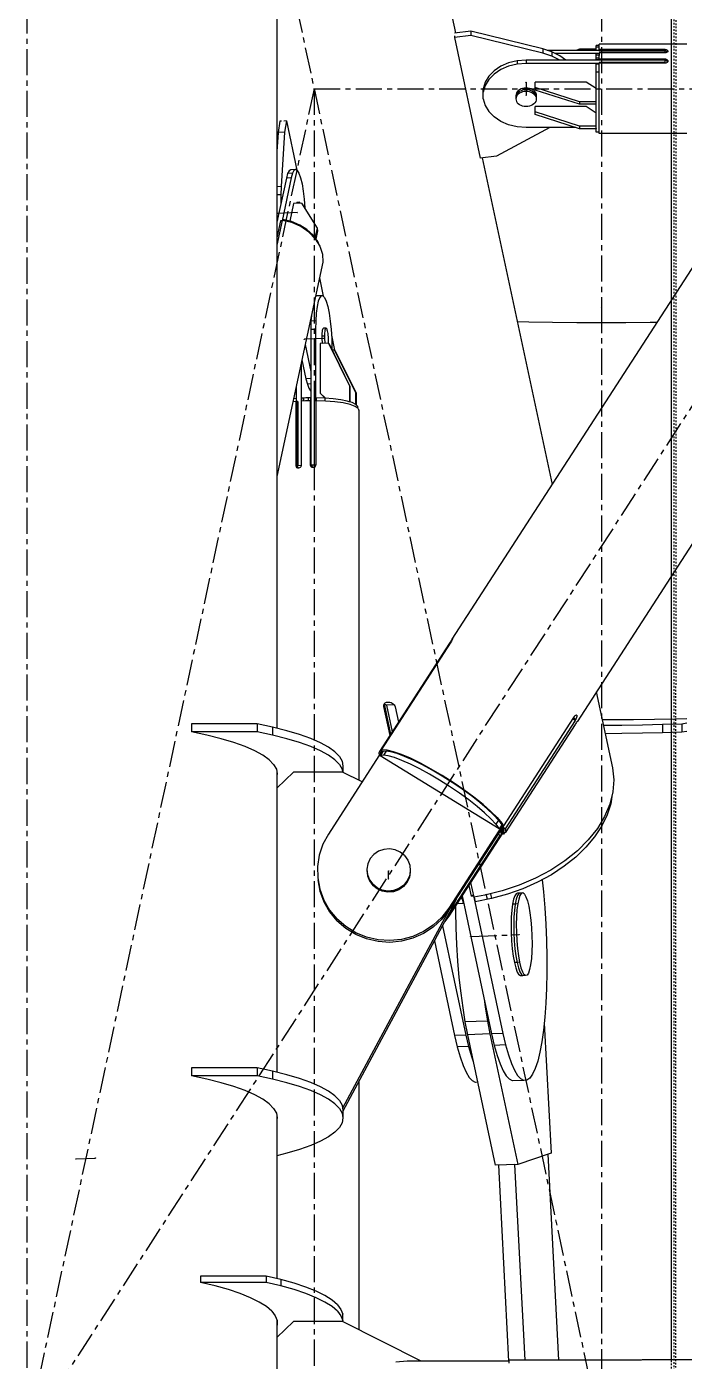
# Model space of a CAD drawing. Header units: millimetres. Extents: x 5143 to 30813, y 232 to 21408.
# Drawn here: x 11840 to 12040.2, y 18222.7 to 18629.2 of the extents above; entities that cross this region are included whole.
import ezdxf

# ---------------------------------------------------------------- set-up
doc = ezdxf.new("R2010")
doc.units = ezdxf.units.MM
doc.header["$LTSCALE"] = 0.25
for name, pattern in [('CENTER', [50.8, 31.75, -6.35, 6.35, -6.35]), ('XKITLINE00', [0]), ('XKITLINE02', [4, 2, -2])]:
    doc.linetypes.add(name, pattern=pattern)

msp = doc.modelspace()

# ---------------------------------------------------------------- linework, layer by layer
at = {"color": 8, "linetype": 'CENTER'}
for p, q in [((12015, 20197.81), (12015, 18543.85)), ((11840, 19282.77), (11840, 17654.86)), ((11840, 19020.27), (12015, 18200.27)), ((12370, 19020.27), (11840, 18200.27)), ((11992.05, 18612.28), (11992.05, 18608.27)), ((11927.5, 18610.27), (11840, 18200.27)), ((11927.5, 18610.27), (11927.5, 17790.27)), ((11927.5, 18610.27), (12282.5, 18610.27)), ((11922.38, 18572.61), (11916.48, 18572.36)), ((12015, 18543.85), (12015, 16877.2)), ((11930.44, 18534.26), (11924.55, 18534.02)), ((11950.2, 18369.55), (11950.2, 18372)), ((11975.17, 18352.06), (11989.9, 18352.68)), ((11855.01, 18284.33), (11860.91, 18284.57))]:
    msp.add_line(p, q, dxfattribs=at)
at = {"color": 3, "linetype": 'XKITLINE02'}
for p, q in [((12037.16, 17641.93), (12037.17, 19341.44)), ((12037.69, 17642.74), (12037.7, 19342.25)), ((12036.31, 17854.51), (12036.31, 19043.1)), ((12036.31, 18461.98), (12036.31, 18546.05)), ((12036.31, 18177.45), (12036.31, 18223.1))]:
    msp.add_line(p, q, dxfattribs=at)
at = {"color": 7, "linetype": 'XKITLINE00'}
for p, q in [((12036.31, 18546.05), (12036.31, 18997.46)), ((12036.31, 18223.1), (12036.31, 18461.98))]:
    msp.add_line(p, q, dxfattribs=at)
at = {"color": 8, "linetype": 'XKITLINE00'}
for p, q in [((11916.2, 18985.02), (11916.2, 18415.51)), ((12202.42, 18803.05), (11969.49, 18442.66)), ((12240.5, 18777.89), (12007.57, 18417.51)), ((11948.68, 18729.96), (11970.59, 18627.31)), ((11975.18, 18627.85), (11970.24, 18627.27)), ((11970.24, 18627.27), (11970.24, 18627.24)), ((11975.18, 18626.51), (11970.24, 18625.93)), ((11970.24, 18626.39), (11970.24, 18625.93)), ((11970.24, 18625.93), (11978.08, 18589.21)), ((11997.17, 18622.45), (11975.18, 18627.85)), ((11975.18, 18627.85), (11975.18, 18626.51)), ((11997.17, 18621.11), (11975.18, 18626.51)), ((11997.17, 18622.45), (11997.17, 18621.11)), ((11999.9, 18621.57), (11997.17, 18622.45)), ((11999.9, 18620.23), (11997.17, 18621.11)), ((12014.35, 18622.02), (11998.5, 18622.02)), ((11999.9, 18621.57), (11999.9, 18620.23)), ((12002.37, 18620.33), (11999.9, 18621.57)), ((12002.32, 18619.01), (11999.9, 18620.23)), ((12014.35, 18621.02), (12000.99, 18621.02)), ((12004.17, 18619.01), (12002.37, 18620.33)), ((12008.35, 18622.39), (12007.21, 18622.02)), ((12013.35, 18622.39), (12008.35, 18622.39)), ((12013.35, 18622.02), (12013.35, 18623.48)), ((12014.35, 18623.48), (12013.35, 18623.48)), ((12014.35, 18622.97), (12013.35, 18622.97)), ((12014.35, 18621.01), (12013.35, 18621.01)), ((12013.35, 18619.01), (12013.35, 18621.01)), ((12014.35, 18620.58), (12013.35, 18620.58)), ((12014.35, 18622.02), (12014.35, 18623.9)), ((12041.01, 18623.9), (12014.35, 18623.9)), ((12034.35, 18622.23), (12014.35, 18622.23)), ((12014.35, 18622.02), (12014.35, 18621.72)), ((12034.35, 18621.83), (12014.35, 18621.83)), ((12034.35, 18621.72), (12014.35, 18621.72)), ((12034.35, 18621.24), (12014.35, 18621.24)), ((12014.35, 18621.24), (12014.35, 18620.42)), ((12014.35, 18619.01), (12014.35, 18620.42)), ((12034.62, 18622.2), (12034.35, 18622.23)), ((12034.35, 18622.23), (12034.35, 18621.83)), ((12034.35, 18621.24), (12034.35, 18621.83)), ((12034.62, 18621.74), (12034.35, 18621.76)), ((12034.62, 18621.27), (12034.35, 18621.24)), ((12034.85, 18622.14), (12034.62, 18622.2)), ((12034.85, 18621.69), (12034.62, 18621.74)), ((12034.85, 18621.34), (12034.62, 18621.27)), ((12035.04, 18622.03), (12034.85, 18622.14)), ((12034.89, 18621.68), (12034.85, 18621.69)), ((12035.04, 18621.45), (12034.85, 18621.34)), ((12035.04, 18621.59), (12034.89, 18621.68)), ((12035.04, 18622.03), (12035.16, 18621.89)), ((12035.16, 18621.59), (12035.04, 18621.45)), ((12035.04, 18621.59), (12035.1, 18621.52)), ((12035.16, 18621.89), (12035.2, 18621.74)), ((12035.2, 18621.74), (12035.16, 18621.59)), ((11984.35, 18617.15), (11982.32, 18615.79)), ((11984.35, 18616.15), (11982.32, 18614.79)), ((11986.73, 18618.17), (11984.35, 18617.15)), ((11986.73, 18617.17), (11984.35, 18616.15)), ((11989.33, 18618.8), (11986.73, 18618.17)), ((11989.33, 18617.8), (11986.73, 18617.17)), ((11992.05, 18619.01), (11989.33, 18618.8)), ((11989.33, 18618.8), (11989.33, 18617.8)), ((11992.05, 18618.01), (11989.33, 18617.8)), ((12034.35, 18619.01), (11992.05, 18619.01)), ((11992.05, 18619.01), (11992.05, 18618.01)), ((12014.35, 18618.01), (11992.05, 18618.01)), ((12014.35, 18619.64), (12013.35, 18619.64)), ((12014.35, 18619.13), (12013.35, 18619.13)), ((12014.35, 18617.78), (12013.35, 18617.78)), ((12013.35, 18606.35), (12013.35, 18617.78)), ((12034.35, 18619.37), (12014.35, 18619.37)), ((12014.35, 18619.13), (12014.35, 18619.01)), ((12034.35, 18618.31), (12014.35, 18618.31)), ((12014.35, 18618.31), (12014.35, 18618.08)), ((12034.35, 18618.08), (12014.35, 18618.08)), ((12014.35, 18596.65), (12014.35, 18618.08)), ((12034.35, 18619.37), (12034.35, 18619.01)), ((12034.62, 18619.34), (12034.35, 18619.37)), ((12034.35, 18618.08), (12034.35, 18619.01)), ((12034.62, 18618.89), (12034.35, 18618.92)), ((12034.62, 18618.14), (12034.35, 18618.08)), ((12034.62, 18619.34), (12034.62, 18618.89)), ((12034.85, 18619.25), (12034.62, 18619.34)), ((12034.85, 18618.8), (12034.62, 18618.89)), ((12034.85, 18618.21), (12034.62, 18618.14)), ((12035.04, 18619.11), (12034.85, 18619.25)), ((12035.04, 18618.66), (12034.85, 18618.8)), ((12035.04, 18618.35), (12034.85, 18618.21)), ((12035.04, 18619.11), (12035.16, 18618.93)), ((12035.04, 18618.66), (12035.14, 18618.51)), ((12035.16, 18618.53), (12035.04, 18618.35)), ((12035.16, 18618.93), (12035.2, 18618.73)), ((12035.2, 18618.73), (12035.16, 18618.53)), ((11979.59, 18612.28), (11979.03, 18610.29)), ((11980.71, 18614.14), (11979.59, 18612.28)), ((11980.71, 18613.14), (11979.59, 18611.28)), ((11982.32, 18615.79), (11980.71, 18614.14)), ((11982.32, 18614.79), (11980.71, 18613.14)), ((12010.35, 18612.36), (11994.85, 18612.36)), ((11994.85, 18609.94), (11994.85, 18612.36)), ((12013.35, 18610.35), (12010.35, 18612.36)), ((12014.35, 18615.4), (12013.35, 18615.4)), ((11979.59, 18611.28), (11979.03, 18609.29)), ((11979.03, 18607.25), (11979.03, 18610.29)), ((11989, 18608.67), (11988.95, 18608.27)), ((11988.95, 18608.27), (11988.95, 18607.73)), ((11989, 18608.13), (11988.95, 18607.73)), ((11989, 18608.13), (11988.95, 18607.73)), ((11989.14, 18609.06), (11989, 18608.67)), ((11989.14, 18608.52), (11989, 18608.13)), ((11989.14, 18608.52), (11989, 18608.13)), ((11989.14, 18607.99), (11989, 18607.6)), ((11989.37, 18609.42), (11989.14, 18609.06)), ((11989.37, 18608.89), (11989.14, 18608.52)), ((11989.37, 18608.89), (11989.14, 18608.52)), ((11989.37, 18608.35), (11989.14, 18607.99)), ((11989.68, 18609.75), (11989.37, 18609.42)), ((11989.68, 18609.22), (11989.37, 18608.89)), ((11989.68, 18609.22), (11989.37, 18608.89)), ((11989.68, 18608.68), (11989.37, 18608.35)), ((11990.06, 18610.03), (11989.68, 18609.75)), ((11990.06, 18609.5), (11989.68, 18609.22)), ((11990.06, 18609.5), (11989.68, 18609.22)), ((11990.06, 18608.96), (11989.68, 18608.68)), ((11990.5, 18610.26), (11990.06, 18610.03)), ((11990.5, 18609.73), (11990.06, 18609.5)), ((11990.5, 18609.73), (11990.06, 18609.5)), ((11990.5, 18609.19), (11990.06, 18608.96)), ((11990.99, 18610.43), (11990.5, 18610.26)), ((11990.99, 18609.9), (11990.5, 18609.73)), ((11990.99, 18609.9), (11990.5, 18609.73)), ((11990.99, 18609.36), (11990.5, 18609.19)), ((11991.51, 18610.54), (11990.99, 18610.43)), ((11991.51, 18610), (11990.99, 18609.9)), ((11991.51, 18610), (11990.99, 18609.9)), ((11991.51, 18609.47), (11990.99, 18609.36)), ((11992.05, 18610.57), (11991.51, 18610.54)), ((11992.05, 18610.04), (11991.51, 18610)), ((11992.05, 18610.04), (11991.51, 18610)), ((11992.05, 18609.5), (11991.51, 18609.47)), ((11992.05, 18610.57), (11992.05, 18610.04)), ((11992.59, 18610.54), (11992.05, 18610.57)), ((11992.59, 18610), (11992.05, 18610.04)), ((11992.59, 18610), (11992.05, 18610.04)), ((11992.05, 18610.04), (11992.05, 18609.5)), ((11992.59, 18609.47), (11992.05, 18609.5)), ((11993.11, 18610.43), (11992.59, 18610.54)), ((11993.11, 18609.9), (11992.59, 18610)), ((11993.11, 18609.9), (11992.59, 18610)), ((11993.11, 18609.36), (11992.59, 18609.47)), ((11993.6, 18610.26), (11993.11, 18610.43)), ((11993.6, 18609.73), (11993.11, 18609.9)), ((11993.6, 18609.73), (11993.11, 18609.9)), ((11993.6, 18609.19), (11993.11, 18609.36)), ((11994.05, 18610.03), (11993.6, 18610.26)), ((11994.05, 18609.5), (11993.6, 18609.73)), ((11994.05, 18609.5), (11993.6, 18609.73)), ((11994.05, 18608.96), (11993.6, 18609.19)), ((11994.43, 18609.75), (11994.05, 18610.03)), ((11994.43, 18609.22), (11994.05, 18609.5)), ((11994.43, 18609.22), (11994.05, 18609.5)), ((11994.43, 18608.68), (11994.05, 18608.96)), ((11994.43, 18609.75), (11994.74, 18609.42)), ((11994.43, 18609.22), (11994.74, 18608.89)), ((11994.43, 18609.22), (11994.74, 18608.89)), ((11994.43, 18608.68), (11994.74, 18608.35)), ((11994.74, 18609.42), (11994.97, 18609.06)), ((11994.74, 18608.89), (11994.97, 18608.52)), ((11994.74, 18608.89), (11994.97, 18608.52)), ((11994.74, 18608.35), (11994.97, 18607.99)), ((12008.35, 18606.34), (11994.85, 18610.69)), ((12008.35, 18605.6), (11994.85, 18609.94)), ((11994.97, 18609.06), (11995.11, 18608.67)), ((11994.97, 18608.52), (11995.11, 18608.13)), ((11994.97, 18608.52), (11995.11, 18608.13)), ((11994.97, 18607.99), (11995.11, 18607.6)), ((11995.11, 18608.67), (11995.15, 18608.27)), ((11995.11, 18608.13), (11995.15, 18607.73)), ((11995.11, 18608.13), (11995.15, 18607.73)), ((11995.15, 18608.27), (11995.15, 18607.73)), ((11979.03, 18607.25), (11979.59, 18605.26)), ((11979.59, 18605.26), (11980.71, 18603.4)), ((11988.95, 18607.73), (11988.95, 18607.2)), ((11989, 18607.6), (11988.95, 18607.2)), ((11988.95, 18607.2), (11989, 18606.8)), ((11989, 18606.8), (11989.14, 18606.41)), ((11989.14, 18606.41), (11989.37, 18606.05)), ((11989.37, 18606.05), (11989.68, 18605.72)), ((11990.06, 18605.43), (11989.68, 18605.72)), ((11990.5, 18605.2), (11990.06, 18605.43)), ((11990.99, 18605.03), (11990.5, 18605.2)), ((11991.51, 18604.93), (11990.99, 18605.03)), ((11992.05, 18604.89), (11991.51, 18604.93)), ((11992.59, 18604.93), (11992.05, 18604.89)), ((11993.11, 18605.03), (11992.59, 18604.93)), ((11993.6, 18605.2), (11993.11, 18605.03)), ((11994.05, 18605.43), (11993.6, 18605.2)), ((11994.43, 18605.72), (11994.05, 18605.43)), ((11994.74, 18606.05), (11994.43, 18605.72)), ((11994.97, 18606.41), (11994.74, 18606.05)), ((12010.35, 18604.92), (11994.85, 18604.92)), ((11994.85, 18602.51), (11994.85, 18604.92)), ((11995.11, 18606.8), (11994.97, 18606.41)), ((11995.11, 18607.6), (11995.15, 18607.2)), ((11995.15, 18607.2), (11995.11, 18606.8)), ((11995.15, 18607.73), (11995.15, 18607.2)), ((12013.35, 18606.34), (12008.35, 18606.34)), ((12008.35, 18606.34), (12008.35, 18605.6)), ((12013.35, 18605.6), (12008.35, 18605.6)), ((12013.35, 18602.92), (12010.35, 18604.92)), ((12013.35, 18606.35), (12013.35, 18606.34)), ((12013.35, 18606.34), (12013.35, 18606.31)), ((12013.35, 18598.19), (12013.35, 18606.31)), ((11917.11, 18600.42), (11916.57, 18597.04)), ((11917.61, 18600.45), (11917.11, 18600.42)), ((11919.07, 18600.51), (11918.32, 18600.47)), ((11919.07, 18600.51), (11918.53, 18597.12)), ((11919.07, 18600.51), (11922.23, 18585.49)), ((11980.71, 18603.4), (11982.32, 18601.75)), ((11984.35, 18600.39), (11982.32, 18601.75)), ((11986.73, 18599.37), (11984.35, 18600.39)), ((12008.35, 18598.9), (11994.85, 18603.25)), ((12008.35, 18598.16), (11994.85, 18602.51)), ((11916.57, 18597.04), (11916.2, 18591.21)), ((11918.53, 18597.12), (11916.57, 18597.04)), ((11918.53, 18597.12), (11917.47, 18580.5)), ((11999.27, 18598.53), (11983.02, 18589.8)), ((11989.33, 18598.74), (11986.73, 18599.37)), ((11992.05, 18598.53), (11989.33, 18598.74)), ((12007.21, 18598.53), (11992.05, 18598.53)), ((12013.35, 18598.9), (12008.35, 18598.9)), ((12008.35, 18598.9), (12008.35, 18598.16)), ((12013.35, 18598.16), (12008.35, 18598.16)), ((12013.35, 18598.19), (12013.35, 18598.16)), ((12013.35, 18597.07), (12013.35, 18598.16)), ((12014.35, 18597.07), (12013.35, 18597.07)), ((12041.01, 18596.65), (12014.35, 18596.65)), ((11983.02, 18589.8), (11978.08, 18589.21)), ((11978.7, 18589.29), (11999.94, 18489.77)), ((11919.44, 18584.5), (11919.06, 18583.13)), ((11919.89, 18585.35), (11919.44, 18584.5)), ((11920.91, 18584.56), (11919.44, 18584.5)), ((11920.38, 18585.64), (11919.89, 18585.35)), ((11921.85, 18585.7), (11920.38, 18585.64)), ((11920.91, 18584.56), (11920.53, 18583.19)), ((11921.36, 18585.41), (11920.91, 18584.56)), ((11921.85, 18585.7), (11921.36, 18585.41)), ((11922.36, 18585.42), (11921.85, 18585.7)), ((11922.36, 18585.42), (11922.88, 18584.57)), ((11922.88, 18584.57), (11923.37, 18583.21)), ((11919.06, 18583.13), (11916.2, 18569.71)), ((11917.47, 18580.5), (11916.2, 18580.45)), ((11917.47, 18580.5), (11917.36, 18578.01)), ((11920.53, 18583.19), (11917.73, 18570.06)), ((11920.53, 18583.19), (11919.06, 18583.13)), ((11923.37, 18583.21), (11923.82, 18581.38)), ((11923.82, 18581.38), (11924.21, 18579.17)), ((11917.36, 18578.01), (11916.2, 18577.96)), ((11917.36, 18578.01), (11917.34, 18575.35)), ((11921.25, 18575.4), (11920.09, 18569.98)), ((11923.7, 18575.5), (11921.25, 18575.4)), ((11922.1, 18575.58), (11922.03, 18575.43)), ((11922.19, 18575.69), (11922.1, 18575.58)), ((11923.08, 18575.73), (11922.29, 18575.7)), ((11922.89, 18575.62), (11922.82, 18575.47)), ((11922.98, 18575.72), (11922.89, 18575.62)), ((11923.08, 18575.73), (11922.98, 18575.72)), ((11923.18, 18575.65), (11923.08, 18575.73)), ((11923.18, 18575.65), (11923.27, 18575.49)), ((11923.7, 18575.5), (11928.39, 18567.82)), ((11924.21, 18579.17), (11924.51, 18576.67)), ((11924.51, 18576.67), (11924.72, 18574)), ((11917.34, 18575.35), (11917.34, 18575.1)), ((11924.72, 18574), (11924.73, 18573.82)), ((11916.27, 18570.65), (11916.2, 18570.28)), ((11916.27, 18570.65), (11916.2, 18570.65)), ((11917.8, 18570.22), (11916.2, 18562.69)), ((11917.29, 18570.04), (11916.2, 18564.94)), ((11916.2, 18569.79), (11916.2, 18569.75)), ((11916.27, 18570.65), (11916.33, 18570.33)), ((11917.73, 18570.06), (11917.29, 18570.04)), ((11917.73, 18569.87), (11917.29, 18570.04)), ((11917.73, 18570.06), (11917.75, 18569.96)), ((11920.71, 18569.53), (11917.8, 18570.22)), ((11917.98, 18570.48), (11917.92, 18570.19)), ((11920.63, 18569.85), (11917.98, 18570.48)), ((11920.63, 18569.85), (11920.57, 18569.57)), ((11923.11, 18568.81), (11920.63, 18569.85)), ((11923.48, 18568.33), (11920.71, 18569.53)), ((11925.32, 18567.4), (11923.11, 18568.81)), ((11925.91, 18566.67), (11923.48, 18568.33)), ((11927.17, 18565.67), (11925.32, 18567.4)), ((11928.39, 18567.82), (11927.76, 18564.88)), ((11928.39, 18567.82), (11928.53, 18567.01)), ((11925.91, 18566.67), (11927.87, 18564.64)), ((11927.17, 18565.67), (11927.76, 18564.86)), ((11927.76, 18564.88), (11927.75, 18564.88)), ((11927.76, 18564.88), (11927.77, 18564.84)), ((11927.77, 18564.84), (11928.59, 18563.71)), ((11927.87, 18564.64), (11929.27, 18562.36)), ((11928.53, 18567.01), (11928, 18564.52)), ((11928.59, 18563.71), (11928.94, 18562.9)), ((11929.27, 18562.36), (11930.03, 18559.92)), ((11930.03, 18559.92), (11930.13, 18557.45)), ((11930.13, 18557.45), (11916.2, 18492.17)), ((11929.12, 18552.74), (11930.3, 18547.15)), ((11928.2, 18547.22), (11927.86, 18546.81)), ((11929.68, 18547.28), (11928.2, 18547.22)), ((11929.68, 18547.28), (11929.2, 18546.73)), ((11930.18, 18547.27), (11929.68, 18547.28)), ((11930.18, 18547.27), (11930.7, 18546.7)), ((11928.44, 18544.02), (11928.18, 18542)), ((11928.79, 18545.62), (11928.44, 18544.02)), ((11929.2, 18546.73), (11928.79, 18545.62)), ((11930.7, 18546.7), (11931.21, 18545.57)), ((11931.21, 18545.57), (11931.68, 18543.96)), ((11931.68, 18543.96), (11932.1, 18541.92)), ((11926.55, 18539.57), (11926.5, 18536.97)), ((11926.66, 18541.21), (11926.55, 18539.57)), ((11928.02, 18539.63), (11926.55, 18539.57)), ((11928.02, 18539.63), (11927.97, 18537.03)), ((11928.18, 18542), (11928.02, 18539.63)), ((11932.1, 18541.92), (11932.44, 18539.54)), ((11932.44, 18539.54), (11932.7, 18536.94)), ((11992.88, 18539.23), (11989.37, 18539.31)), ((12000.13, 18539.11), (11992.88, 18539.23)), ((12007.53, 18539.04), (12000.13, 18539.11)), ((12015, 18539.02), (12007.53, 18539.04)), ((12022.46, 18539.04), (12015, 18539.02)), ((12029.86, 18539.11), (12022.46, 18539.04)), ((12031.85, 18539.14), (12029.86, 18539.11)), ((11927.97, 18537.03), (11926.5, 18536.97)), ((11926.5, 18536.97), (11926.5, 18495.66)), ((11927.97, 18537.03), (11927.97, 18515.25)), ((11929.87, 18535.43), (11929.86, 18534.92)), ((11930.64, 18534.95), (11929.86, 18534.92)), ((11929.86, 18534.92), (11929.87, 18534.38)), ((11929.89, 18535.91), (11929.87, 18535.43)), ((11929.93, 18536.34), (11929.89, 18535.91)), ((11929.99, 18536.71), (11929.93, 18536.34)), ((11930.07, 18537), (11929.99, 18536.71)), ((11930.15, 18537.21), (11930.07, 18537)), ((11930.24, 18537.33), (11930.15, 18537.21)), ((11930.34, 18537.36), (11930.24, 18537.33)), ((11931.13, 18537.39), (11930.34, 18537.36)), ((11930.65, 18535.47), (11930.64, 18534.95)), ((11930.64, 18534.95), (11930.65, 18534.41)), ((11930.68, 18535.95), (11930.65, 18535.47)), ((11930.72, 18536.38), (11930.68, 18535.95)), ((11930.78, 18536.74), (11930.72, 18536.38)), ((11930.85, 18537.04), (11930.78, 18536.74)), ((11930.93, 18537.24), (11930.85, 18537.04)), ((11931.03, 18537.36), (11930.93, 18537.24)), ((11931.13, 18537.39), (11931.03, 18537.36)), ((11931.23, 18537.32), (11931.13, 18537.39)), ((11931.23, 18537.32), (11931.33, 18537.16)), ((11931.33, 18537.16), (11931.43, 18536.92)), ((11931.43, 18536.92), (11931.52, 18536.59)), ((11931.52, 18536.59), (11931.6, 18536.19)), ((11931.6, 18536.19), (11931.68, 18535.74)), ((11931.68, 18535.74), (11931.73, 18535.24)), ((11931.73, 18535.24), (11931.78, 18534.71)), ((11932.7, 18536.94), (11932.86, 18534.21)), ((11932.8, 18535.24), (11933.75, 18530.73)), ((11924.78, 18532.39), (11926.5, 18524.23)), ((11931.86, 18532.79), (11929.4, 18532.69)), ((11929.4, 18532.69), (11929.4, 18517.55)), ((11929.87, 18534.38), (11929.89, 18533.84)), ((11929.89, 18533.84), (11929.93, 18533.32)), ((11929.93, 18533.32), (11929.99, 18532.82)), ((11929.99, 18532.82), (11930.01, 18532.72)), ((11930.65, 18534.41), (11930.68, 18533.88)), ((11930.68, 18533.88), (11930.72, 18533.35)), ((11930.72, 18533.35), (11930.78, 18532.85)), ((11930.78, 18532.85), (11930.8, 18532.75)), ((11931.78, 18534.71), (11931.8, 18534.18)), ((11931.8, 18533.12), (11931.78, 18532.79)), ((11931.8, 18534.18), (11931.81, 18533.64)), ((11931.81, 18533.64), (11931.8, 18533.12)), ((11931.86, 18532.79), (11932.05, 18532.58)), ((11931.86, 18532.79), (11938.24, 18519.87)), ((11932.05, 18532.58), (11938.43, 18519.66)), ((11932.86, 18534.21), (11932.91, 18531.49)), ((11932.91, 18531.49), (11932.91, 18530.82)), ((11933.75, 18530.68), (11933, 18530.65)), ((11933.75, 18530.73), (11933.74, 18530.69)), ((11933.75, 18530.68), (11933.93, 18530.47)), ((11933.75, 18530.68), (11940.13, 18517.76)), ((11923.55, 18526.63), (11923.55, 18495.54)), ((11923.78, 18527.72), (11924.98, 18522)), ((11933.93, 18530.47), (11940.32, 18517.55)), ((11922.08, 18519.73), (11922.08, 18515.01)), ((11926.5, 18522.06), (11924.98, 18522)), ((11924.98, 18522), (11925.45, 18520.36)), ((11926.5, 18520.41), (11925.45, 18520.36)), ((11925.45, 18520.36), (11925.94, 18519.1)), ((11925.94, 18519.1), (11926.45, 18518.26)), ((11938.24, 18519.87), (11938.43, 18519.66)), ((11938.24, 18519.87), (11938.24, 18514.99)), ((11938.43, 18519.66), (11938.43, 18514.92)), ((11921.94, 18515.05), (11921.05, 18514.93)), ((11922.02, 18515.94), (11921.25, 18515.84)), ((11921.94, 18515.05), (11921.94, 18495.51)), ((11921.94, 18515.05), (11922.06, 18514.91)), ((11922.02, 18515.94), (11922.02, 18514.96)), ((11922.02, 18515.94), (11922.08, 18515.87)), ((11922.02, 18514.96), (11922.13, 18514.84)), ((11922.06, 18514.91), (11922.06, 18495.38)), ((11922.52, 18515.03), (11922.08, 18515.01)), ((11922.08, 18515.01), (11922.13, 18514.95)), ((11922.52, 18515.03), (11922.13, 18514.95)), ((11922.13, 18514.95), (11922.13, 18495.42)), ((11922.52, 18515.03), (11922.52, 18495.5)), ((11924.92, 18515.25), (11923.57, 18515.16)), ((11923.57, 18515.16), (11923.57, 18495.63)), ((11924.31, 18516.11), (11923.63, 18516.07)), ((11923.63, 18516.07), (11923.63, 18515.16)), ((11924.99, 18516.14), (11924.31, 18516.11)), ((11924.31, 18516.11), (11924.31, 18515.21)), ((11926.32, 18515.27), (11924.92, 18515.25)), ((11925.69, 18516.16), (11924.99, 18516.14)), ((11926.38, 18516.18), (11925.69, 18516.16)), ((11925.69, 18516.16), (11925.69, 18515.26)), ((11926.32, 18515.27), (11926.32, 18495.74)), ((11926.32, 18515.27), (11926.44, 18515.14)), ((11926.38, 18516.18), (11926.38, 18515.2)), ((11926.38, 18516.18), (11926.5, 18516.06)), ((11926.38, 18515.2), (11926.5, 18515.08)), ((11926.44, 18515.14), (11926.44, 18495.61)), ((11926.5, 18518.22), (11926.45, 18518.26)), ((11927.97, 18515.25), (11927.52, 18515.24)), ((11927.52, 18515.24), (11927.52, 18495.7)), ((11928.02, 18515.2), (11927.52, 18515.24)), ((11927.97, 18515.25), (11928.02, 18515.2)), ((11928.02, 18515.2), (11928.02, 18495.71)), ((11928.03, 18515.3), (11928.03, 18495.77)), ((11930.99, 18515.2), (11928.03, 18515.3)), ((11930.79, 18516.1), (11928.11, 18516.19)), ((11928.11, 18516.19), (11928.11, 18515.29)), ((11929.4, 18517.55), (11929.59, 18517.34)), ((11930.94, 18516.09), (11929.4, 18517.55)), ((11930.9, 18516.09), (11929.59, 18517.34)), ((11933.34, 18515.9), (11930.79, 18516.1)), ((11930.79, 18516.1), (11930.79, 18515.21)), ((11933.84, 18514.96), (11930.99, 18515.2)), ((11935.64, 18515.59), (11933.34, 18515.9)), ((11936.37, 18514.6), (11933.84, 18514.96)), ((11937.6, 18515.18), (11935.64, 18515.59)), ((11938.45, 18514.11), (11936.37, 18514.6)), ((11938.22, 18514.99), (11937.6, 18515.18)), ((11938.24, 18514.99), (11938.22, 18514.99)), ((11938.24, 18514.99), (11938.25, 18514.98)), ((11939.14, 18514.7), (11938.25, 18514.98)), ((11940.18, 18514.16), (11939.14, 18514.7)), ((11940.13, 18517.76), (11940.32, 18517.55)), ((11940.13, 18517.76), (11940.13, 18514.19)), ((11940.32, 18517.55), (11940.32, 18514.01)), ((11926.44, 18511.95), (11926.5, 18511.89)), ((11939.99, 18513.55), (11938.45, 18514.11)), ((11940.9, 18512.92), (11939.99, 18513.55)), ((11940.18, 18514.16), (11940.69, 18513.59)), ((11940.69, 18513.59), (11940.69, 18513.06)), ((11940.9, 18512.92), (11941.14, 18512.26)), ((11941.14, 18512.26), (11941.14, 18399.63)), ((11922.13, 18509.82), (11922.06, 18509.82)), ((11921.94, 18495.51), (11922.06, 18495.38)), ((11921.94, 18495.51), (11922, 18495.26)), ((11922, 18495.26), (11922.1, 18495.04)), ((11922.06, 18495.38), (11922.1, 18495.16)), ((11922.1, 18495.13), (11922.19, 18494.95)), ((11922.28, 18494.87), (11922.11, 18495.02)), ((11922.52, 18495.5), (11922.13, 18495.42)), ((11922.13, 18495.42), (11922.73, 18494.74)), ((11922.5, 18494.77), (11922.28, 18494.87)), ((11922.76, 18494.74), (11922.5, 18494.77)), ((11923.55, 18495.54), (11922.52, 18495.5)), ((11923.01, 18494.8), (11922.76, 18494.74)), ((11923.24, 18494.93), (11923.01, 18494.8)), ((11923.42, 18495.13), (11923.24, 18494.93)), ((11923.53, 18495.37), (11923.42, 18495.13)), ((11923.57, 18495.63), (11923.53, 18495.37)), ((11926.32, 18495.74), (11926.44, 18495.61)), ((11926.32, 18495.74), (11926.36, 18495.48)), ((11926.36, 18495.48), (11926.48, 18495.36)), ((11926.36, 18495.48), (11926.49, 18495.25)), ((11926.44, 18495.61), (11926.48, 18495.36)), ((11926.48, 18495.36), (11926.58, 18495.17)), ((11926.67, 18495.07), (11926.49, 18495.25)), ((11927.52, 18495.7), (11926.5, 18495.66)), ((11926.5, 18495.66), (11927.15, 18494.93)), ((11926.91, 18494.96), (11926.67, 18495.07)), ((11927.18, 18494.92), (11926.91, 18494.96)), ((11927.44, 18494.97), (11927.18, 18494.92)), ((11927.68, 18495.09), (11927.44, 18494.97)), ((11928.01, 18495.67), (11927.52, 18495.7)), ((11927.87, 18495.28), (11927.68, 18495.09)), ((11927.97, 18495.51), (11927.87, 18495.28)), ((11928.03, 18495.77), (11927.97, 18495.51)), ((11968.71, 18441.39), (11947.39, 18408.4)), ((11969.16, 18441.72), (11947.84, 18408.73)), ((11968.9, 18441.69), (11968.71, 18441.39)), ((11968.88, 18441.28), (11968.71, 18441.39)), ((11969.09, 18441.98), (11968.9, 18441.69)), ((11969.07, 18441.58), (11968.9, 18441.69)), ((11969.25, 18442.25), (11969.09, 18441.98)), ((11969.34, 18442), (11969.16, 18441.72)), ((11969.39, 18442.47), (11969.25, 18442.25)), ((11969.48, 18442.26), (11969.34, 18442)), ((11969.48, 18442.64), (11969.39, 18442.47)), ((11969.58, 18442.47), (11969.48, 18442.26)), ((11969.57, 18442.72), (11969.49, 18442.66)), ((11969.63, 18442.71), (11969.57, 18442.72)), ((11969.63, 18442.62), (11969.58, 18442.47)), ((11969.63, 18442.71), (11969.63, 18442.62)), ((12013.43, 18426.57), (12018.36, 18403.47)), ((11948.7, 18422.76), (11948.63, 18422.48)), ((11948.63, 18422.48), (11948.65, 18422.18)), ((11948.76, 18422.85), (11948.65, 18422.18)), ((11948.65, 18422.18), (11950.55, 18413.29)), ((11948.86, 18423), (11948.7, 18422.76)), ((11948.81, 18422.92), (11950.78, 18413.65)), ((11948.88, 18423.02), (11948.85, 18422.82)), ((11949.57, 18422.55), (11948.85, 18422.82)), ((11948.85, 18422.82), (11950.8, 18413.68)), ((11949.09, 18423.19), (11948.86, 18423)), ((11949.4, 18423.32), (11949.09, 18423.19)), ((11949.75, 18423.39), (11949.4, 18423.32)), ((11951.88, 18422.65), (11949.57, 18422.55)), ((11949.57, 18422.55), (11951.3, 18414.45)), ((11950.14, 18423.39), (11949.75, 18423.39)), ((11950.38, 18423.35), (11950.14, 18423.39)), ((11950.55, 18423.34), (11950.38, 18423.35)), ((11950.95, 18423.24), (11950.55, 18423.34)), ((11951.32, 18423.07), (11950.95, 18423.24)), ((11951.66, 18422.86), (11951.32, 18423.07)), ((11951.93, 18422.6), (11951.66, 18422.86)), ((11951.93, 18422.6), (11952.12, 18422.31)), ((11952.12, 18422.31), (11952.23, 18422.01)), ((11952.23, 18422.01), (11953.21, 18417.41)), ((11890.15, 18416.84), (11890.15, 18414.4)), ((11910.15, 18416.84), (11890.15, 18416.84)), ((11910.15, 18416.84), (11910.15, 18414.4)), ((11914.87, 18415.84), (11910.15, 18416.84)), ((12006.5, 18418.78), (11985.18, 18385.79)), ((12006.95, 18417.91), (11985.63, 18384.92)), ((12006.95, 18417.91), (12006.22, 18418.35)), ((12007.13, 18418.21), (12006.41, 18418.65)), ((12006.7, 18419.05), (12006.5, 18418.78)), ((12006.9, 18419.27), (12006.7, 18419.05)), ((12007.1, 18419.43), (12006.9, 18419.27)), ((12007.13, 18418.21), (12006.95, 18417.91)), ((12007.13, 18416.89), (12006.95, 18416.61)), ((12007.28, 18419.5), (12007.1, 18419.43)), ((12007.29, 18418.51), (12007.13, 18418.21)), ((12007.29, 18417.14), (12007.13, 18416.89)), ((12007.42, 18419.5), (12007.28, 18419.5)), ((12007.43, 18418.8), (12007.29, 18418.51)), ((12007.43, 18417.33), (12007.29, 18417.14)), ((12007.52, 18419.41), (12007.42, 18419.5)), ((12007.52, 18419.05), (12007.43, 18418.8)), ((12007.52, 18417.46), (12007.43, 18417.33)), ((12007.52, 18419.41), (12007.57, 18419.27)), ((12007.57, 18419.25), (12007.52, 18419.05)), ((12007.57, 18417.51), (12007.52, 18417.46)), ((12007.57, 18419.27), (12007.57, 18419.25)), ((12018.33, 18418.05), (12015.24, 18418.05)), ((12024.77, 18418.09), (12018.33, 18418.05)), ((12031.13, 18418.16), (12024.77, 18418.09)), ((12037.39, 18418.26), (12031.13, 18418.16)), ((12041.01, 18418.34), (12037.39, 18418.26)), ((12041.01, 18417.06), (12039.43, 18416.78)), ((11894.87, 18413.4), (11890.15, 18414.4)), ((11910.15, 18414.4), (11890.15, 18414.4)), ((11899.19, 18412.32), (11894.87, 18413.4)), ((11914.87, 18413.4), (11910.15, 18414.4)), ((11914.87, 18415.84), (11914.87, 18413.4)), ((11919.19, 18414.75), (11914.87, 18415.84)), ((11919.19, 18412.32), (11914.87, 18413.4)), ((11923.08, 18413.59), (11919.19, 18414.75)), ((11926.51, 18412.35), (11923.08, 18413.59)), ((11950.18, 18416.58), (11950.16, 18416.57)), ((12006.95, 18416.61), (11985.63, 18383.62)), ((12021.2, 18416.37), (12015.62, 18416.31)), ((12021.2, 18413.87), (12016.15, 18413.82)), ((12027.45, 18416.47), (12021.2, 18416.37)), ((12027.45, 18413.98), (12021.2, 18413.87)), ((12033.54, 18416.61), (12027.45, 18416.47)), ((12033.54, 18414.11), (12027.45, 18413.98)), ((12039.43, 18416.78), (12033.54, 18416.61)), ((12033.54, 18416.61), (12033.54, 18414.11)), ((12039.43, 18414.28), (12033.54, 18414.11)), ((12039.43, 18416.78), (12039.43, 18414.28)), ((12041.01, 18414.57), (12039.43, 18414.28)), ((11903.08, 18411.15), (11899.19, 18412.32)), ((11906.51, 18409.92), (11903.08, 18411.15)), ((11909.45, 18408.62), (11906.51, 18409.92)), ((11923.08, 18411.15), (11919.19, 18412.32)), ((11926.51, 18409.92), (11923.08, 18411.15)), ((11929.45, 18411.06), (11926.51, 18412.35)), ((11929.45, 18408.62), (11926.51, 18409.92)), ((11931.89, 18409.71), (11929.45, 18411.06)), ((11933.81, 18408.32), (11931.89, 18409.71)), ((11948.34, 18408.91), (11947.84, 18408.73)), ((11948.38, 18408.39), (11947.84, 18408.73)), ((11949.76, 18408.84), (11948.34, 18408.91)), ((11951.7, 18408.38), (11949.76, 18408.84)), ((11911.89, 18407.28), (11909.45, 18408.62)), ((11913.81, 18405.89), (11911.89, 18407.28)), ((11913.81, 18405.89), (11915.19, 18404.47)), ((11931.89, 18407.28), (11929.45, 18408.62)), ((11948.15, 18408.51), (11931.84, 18383.28)), ((11933.81, 18405.89), (11931.89, 18407.28)), ((11933.81, 18408.32), (11935.19, 18406.91)), ((11933.81, 18405.89), (11935.19, 18404.47)), ((11935.19, 18406.91), (11936.02, 18405.46)), ((11936.02, 18405.46), (11936.3, 18404.01)), ((11947.39, 18408.4), (11947.17, 18407.88)), ((11947.17, 18407.88), (11947.34, 18407.27)), ((11947.88, 18408.1), (11947.39, 18408.4)), ((11948.38, 18408.39), (11947.58, 18407.16)), ((11948.6, 18407.3), (11947.58, 18407.16)), ((11983.84, 18384.89), (11947.58, 18407.16)), ((11948.37, 18408.38), (11948.15, 18408.51)), ((11948.25, 18408.47), (11948.24, 18408.46)), ((11949.4, 18408.53), (11948.38, 18408.39)), ((11949.4, 18408.53), (11948.6, 18407.3)), ((11950.08, 18407.1), (11948.6, 18407.3)), ((11950.88, 18408.34), (11949.4, 18408.53)), ((11951.98, 18406.57), (11950.08, 18407.1)), ((11952.78, 18407.81), (11950.88, 18408.34)), ((11954.08, 18407.55), (11951.7, 18408.38)), ((11954.25, 18405.72), (11951.98, 18406.57)), ((11955.05, 18406.96), (11952.78, 18407.81)), ((11956.84, 18406.36), (11954.08, 18407.55)), ((11956.84, 18404.57), (11954.25, 18405.72)), ((11957.63, 18405.81), (11955.05, 18406.96)), ((11959.9, 18404.86), (11956.84, 18406.36)), ((11960.46, 18404.4), (11957.63, 18405.81)), ((11963.15, 18403.09), (11959.9, 18404.86)), ((11915.19, 18404.47), (11916.02, 18403.03)), ((11916.02, 18403.03), (11916.3, 18401.58)), ((11921.2, 18402.13), (11916.2, 18397.26)), ((11916.2, 18402.1), (11916.2, 18397.26)), ((11916.3, 18401.58), (11916.2, 18401.05)), ((11936.2, 18402.13), (11921.2, 18402.13)), ((11935.19, 18404.47), (11936.02, 18403.03)), ((11936.02, 18403.03), (11936.19, 18402.13)), ((11942.1, 18399.15), (11936.2, 18402.13)), ((11936.3, 18404.01), (11936.3, 18402.08)), ((11959.66, 18403.17), (11956.84, 18404.57)), ((11962.64, 18401.53), (11959.66, 18403.17)), ((11963.44, 18402.77), (11960.46, 18404.4)), ((11965.71, 18399.71), (11962.64, 18401.53)), ((11966.51, 18401.11), (11963.15, 18403.09)), ((11966.51, 18400.95), (11963.44, 18402.77)), ((11969.86, 18398.97), (11966.51, 18401.11)), ((11969.57, 18399), (11966.51, 18400.95)), ((12018.36, 18403.47), (12018.74, 18399.83)), ((11916.2, 18397.26), (11916.2, 18310.72)), ((11968.77, 18397.76), (11965.71, 18399.71)), ((11971.76, 18395.73), (11968.77, 18397.76)), ((11972.56, 18396.97), (11969.57, 18399)), ((11973.12, 18396.74), (11969.86, 18398.97)), ((11975.38, 18394.91), (11972.56, 18396.97)), ((11976.17, 18394.49), (11973.12, 18396.74)), ((12018.74, 18399.83), (12018.46, 18396.11)), ((11974.58, 18393.68), (11971.76, 18395.73)), ((11977.16, 18391.65), (11974.58, 18393.68)), ((11977.96, 18392.89), (11975.38, 18394.91)), ((11978.93, 18392.28), (11976.17, 18394.49)), ((11980.23, 18390.94), (11977.96, 18392.89)), ((12017.81, 18392.54), (12016.71, 18389.12)), ((12018.46, 18396.11), (12017.52, 18392.37)), ((12018.28, 18395.41), (12017.81, 18392.54)), ((11979.43, 18389.71), (11977.16, 18391.65)), ((11981.32, 18390.19), (11978.93, 18392.28)), ((11981.34, 18387.9), (11979.43, 18389.71)), ((11982.14, 18389.14), (11980.23, 18390.94)), ((11983.25, 18388.28), (11981.32, 18390.19)), ((11982.14, 18389.14), (11983.62, 18387.52)), ((12015.95, 18388.65), (12013.76, 18385.01)), ((12016.71, 18389.12), (12015.07, 18385.74)), ((12017.52, 18392.37), (12015.95, 18388.65)), ((11984.87, 18385.96), (11968.56, 18360.72)), ((11985.14, 18385.82), (11968.56, 18360.17)), ((11981.34, 18387.9), (11982.82, 18386.28)), ((11983.62, 18387.52), (11982.82, 18386.28)), ((11982.82, 18386.28), (11983.84, 18384.89)), ((11983.25, 18388.28), (11984.67, 18386.6)), ((11983.62, 18387.52), (11984.64, 18386.12)), ((11984.64, 18386.12), (11983.84, 18384.89)), ((11985.09, 18385.25), (11984.29, 18384.01)), ((11985.21, 18384.85), (11984.41, 18383.61)), ((11984.87, 18385.96), (11984.63, 18386.11)), ((11985.18, 18385.79), (11984.64, 18386.12)), ((11984.67, 18386.6), (11985.18, 18385.79)), ((11984.87, 18385.96), (11984.87, 18385.77)), ((11984.97, 18385.92), (11984.87, 18385.77)), ((11985.63, 18384.92), (11984.87, 18385.38)), ((11985.09, 18385.25), (11984.87, 18385.38)), ((11985.09, 18385.25), (11985.21, 18384.85)), ((11985.21, 18384.85), (11985.25, 18384.5)), ((11985.25, 18384.5), (11985.21, 18384.2)), ((11985.63, 18384.92), (11985.84, 18384.14)), ((12013.76, 18385.01), (12010.98, 18381.51)), ((12015.07, 18385.74), (12012.91, 18382.45)), ((11931.84, 18383.28), (11930.18, 18380.18)), ((11984.87, 18383.51), (11968.56, 18358.27)), ((11984.08, 18382.84), (11968.56, 18358.83)), ((11984.29, 18382.72), (11983.46, 18383.22)), ((11984.29, 18384.01), (11984.07, 18384.14)), ((11984.29, 18384.01), (11984.41, 18383.61)), ((11985.09, 18383.95), (11984.29, 18382.72)), ((11984.41, 18382.96), (11984.29, 18382.72)), ((11985.21, 18384.2), (11984.41, 18382.96)), ((11984.41, 18383.61), (11984.45, 18383.26)), ((11984.45, 18383.26), (11984.41, 18382.96)), ((11984.67, 18383.11), (11984.61, 18383.11)), ((11985.18, 18383.29), (11984.67, 18383.11)), ((11984.87, 18383.61), (11984.87, 18383.51)), ((11985.18, 18383.29), (11984.87, 18383.48)), ((11985.21, 18384.2), (11985.09, 18383.95)), ((11985.63, 18383.62), (11985.09, 18383.95)), ((11985.45, 18383.73), (11985.18, 18383.29)), ((11985.84, 18384.14), (11985.63, 18383.62)), ((12010.98, 18381.51), (12007.66, 18378.19)), ((12012.91, 18382.45), (12010.27, 18379.28)), ((11929.07, 18376.85), (11928.54, 18373.4)), ((11930.18, 18380.18), (11929.07, 18376.85)), ((11945.71, 18377.08), (11944.61, 18375.79)), ((11947.12, 18378.05), (11945.71, 18377.08)), ((11948.73, 18378.63), (11947.12, 18378.05)), ((11950.45, 18378.79), (11948.73, 18378.63)), ((11952.15, 18378.5), (11950.45, 18378.79)), ((11953.71, 18377.8), (11952.15, 18378.5)), ((11955.04, 18376.73), (11953.71, 18377.8)), ((11955.04, 18376.73), (11956.03, 18375.36)), ((12007.17, 18376.28), (12003.65, 18373.48)), ((12007.66, 18378.19), (12003.84, 18375.11)), ((12010.27, 18379.28), (12007.17, 18376.28)), ((11928.54, 18373.4), (11928.6, 18369.91)), ((11943.89, 18374.26), (11943.6, 18372.61)), ((11943.6, 18372.61), (11943.76, 18370.93)), ((11943.6, 18372.43), (11943.76, 18370.75)), ((11943.6, 18372.43), (11943.76, 18370.75)), ((11943.6, 18372.25), (11943.76, 18370.58)), ((11944.61, 18375.79), (11943.89, 18374.26)), ((11956.03, 18375.36), (11956.63, 18373.78)), ((11956.79, 18372.11), (11956.5, 18370.45)), ((11956.63, 18373.78), (11956.79, 18372.11)), ((11956.79, 18372.11), (11956.79, 18371.93)), ((11999.58, 18372.3), (11994.94, 18369.82)), ((12003.84, 18375.11), (11999.58, 18372.3)), ((12003.65, 18373.48), (11999.76, 18370.91)), ((11928.6, 18369.91), (11929.25, 18366.47)), ((11928.6, 18369.35), (11929.25, 18365.91)), ((11943.76, 18370.93), (11944.36, 18369.36)), ((11943.76, 18370.75), (11944.36, 18369.18)), ((11943.76, 18370.75), (11944.36, 18369.18)), ((11943.76, 18370.58), (11944.36, 18369)), ((11944.36, 18369.36), (11945.35, 18367.99)), ((11944.36, 18369.18), (11945.35, 18367.81)), ((11944.36, 18369.18), (11945.35, 18367.81)), ((11944.36, 18369), (11945.35, 18367.63)), ((11955.78, 18368.93), (11954.68, 18367.64)), ((11955.78, 18368.75), (11954.68, 18367.46)), ((11955.78, 18368.75), (11954.68, 18367.46)), ((11955.78, 18368.57), (11954.68, 18367.28)), ((11956.5, 18370.45), (11955.78, 18368.93)), ((11956.5, 18370.27), (11955.78, 18368.75)), ((11956.5, 18370.27), (11955.78, 18368.75)), ((11956.5, 18370.1), (11955.78, 18368.57)), ((11955.78, 18368.93), (11955.78, 18368.75)), ((11955.78, 18368.75), (11955.78, 18368.57)), ((11956.79, 18371.93), (11956.5, 18370.27)), ((11956.79, 18371.93), (11956.5, 18370.27)), ((11956.79, 18371.75), (11956.5, 18370.1)), ((11956.79, 18371.93), (11956.79, 18371.75)), ((11975.16, 18368.49), (11976.11, 18364.06)), ((11994.94, 18369.82), (11989.99, 18367.69)), ((11995.55, 18368.62), (11991.06, 18366.62)), ((11999.76, 18370.91), (11995.55, 18368.62)), ((11996.93, 18369.37), (11997.34, 18365.67)), ((11929.25, 18366.47), (11930.47, 18363.18)), ((11929.25, 18365.91), (11930.47, 18362.63)), ((11946.68, 18366.91), (11945.35, 18367.99)), ((11946.68, 18366.74), (11945.35, 18367.81)), ((11946.68, 18366.74), (11945.35, 18367.81)), ((11946.68, 18366.56), (11945.35, 18367.63)), ((11948.24, 18366.21), (11946.68, 18366.91)), ((11946.68, 18366.91), (11946.68, 18366.74)), ((11948.24, 18366.03), (11946.68, 18366.74)), ((11946.68, 18366.74), (11946.68, 18366.56)), ((11948.24, 18366.03), (11946.68, 18366.74)), ((11948.24, 18365.85), (11946.68, 18366.56)), ((11949.94, 18365.93), (11948.24, 18366.21)), ((11949.94, 18365.75), (11948.24, 18366.03)), ((11949.94, 18365.75), (11948.24, 18366.03)), ((11949.94, 18365.57), (11948.24, 18365.85)), ((11951.66, 18366.08), (11949.94, 18365.93)), ((11951.66, 18365.9), (11949.94, 18365.75)), ((11951.66, 18365.9), (11949.94, 18365.75)), ((11951.66, 18365.73), (11949.94, 18365.57)), ((11953.27, 18366.67), (11951.66, 18366.08)), ((11953.27, 18366.49), (11951.66, 18365.9)), ((11953.27, 18366.49), (11951.66, 18365.9)), ((11953.27, 18366.31), (11951.66, 18365.73)), ((11954.68, 18367.64), (11953.27, 18366.67)), ((11954.68, 18367.46), (11953.27, 18366.49)), ((11954.68, 18367.46), (11953.27, 18366.49)), ((11954.68, 18367.28), (11953.27, 18366.31)), ((11972.32, 18364.09), (11972.42, 18363.59)), ((11972.56, 18364.4), (11972.42, 18363.59)), ((11972.57, 18364.48), (11972.49, 18364.02)), ((11972.49, 18364.02), (11972.88, 18362.18)), ((11972.55, 18364.44), (11972.56, 18364.4)), ((11972.57, 18364.49), (11981.56, 18322.39)), ((11974.6, 18367.62), (11975.29, 18364.36)), ((11975.98, 18364.64), (11975.29, 18364.36)), ((11976.04, 18364.39), (11975.29, 18364.36)), ((11979.45, 18364.62), (11976.11, 18364.06)), ((11976.13, 18364.07), (11985, 18322.53)), ((11976.26, 18364.09), (11976.57, 18362.66)), ((11984.8, 18365.95), (11979.45, 18364.62)), ((11981.21, 18365.05), (11981.52, 18363.62)), ((11986.37, 18364.95), (11981.52, 18363.62)), ((11989.99, 18367.69), (11984.8, 18365.95)), ((11991.06, 18366.62), (11986.37, 18364.95)), ((11988.6, 18364.5), (11988.23, 18363.42)), ((11989.03, 18365.12), (11988.6, 18364.5)), ((11989.39, 18364.53), (11989.02, 18363.45)), ((11989.39, 18364.53), (11989.02, 18363.45)), ((11989.48, 18365.26), (11989.03, 18365.12)), ((11989.81, 18365.15), (11989.39, 18364.53)), ((11989.81, 18365.15), (11989.39, 18364.53)), ((11990.27, 18365.29), (11989.48, 18365.26)), ((11990.17, 18364.56), (11989.8, 18363.49)), ((11990.27, 18365.29), (11989.81, 18365.15)), ((11990.27, 18365.29), (11989.81, 18365.15)), ((11990.6, 18365.18), (11990.17, 18364.56)), ((11991.05, 18365.33), (11990.27, 18365.29)), ((11991.05, 18365.33), (11990.6, 18365.18)), ((11991.52, 18364.98), (11991.05, 18365.33)), ((11991.52, 18364.98), (11991.99, 18364.17)), ((11991.99, 18364.17), (11992.44, 18362.92)), ((11997.34, 18365.67), (11997.76, 18360.82)), ((11930.47, 18363.18), (11932.23, 18360.14)), ((11930.47, 18362.63), (11932.23, 18359.58)), ((11932.23, 18360.14), (11934.47, 18357.42)), ((11968.71, 18360.41), (11936.2, 18299.78)), ((11969.34, 18360.46), (11936.3, 18298.85)), ((11968.56, 18360.72), (11966.4, 18357.93)), ((11968.56, 18360.17), (11966.4, 18357.37)), ((11968.56, 18360.72), (11968.56, 18360.17)), ((11970.71, 18363.5), (11969.34, 18360.46)), ((11969.34, 18361.38), (11969.34, 18360.46)), ((11970.59, 18361.42), (11970.58, 18359.71)), ((11972.88, 18362.18), (11970.98, 18362.01)), ((11972.42, 18363.59), (11971.97, 18363.55)), ((11972.96, 18362.67), (11972.88, 18362.18)), ((11981.52, 18363.62), (11976.57, 18362.66)), ((11987.69, 18360.09), (11987.54, 18357.96)), ((11987.92, 18361.93), (11987.69, 18360.09)), ((11988.23, 18363.42), (11987.92, 18361.93)), ((11988.71, 18361.97), (11987.92, 18361.93)), ((11988.47, 18360.12), (11988.33, 18357.99)), ((11988.47, 18360.12), (11988.33, 18357.99)), ((11988.71, 18361.97), (11988.47, 18360.12)), ((11988.71, 18361.97), (11988.47, 18360.12)), ((11989.02, 18363.45), (11988.71, 18361.97)), ((11989.02, 18363.45), (11988.71, 18361.97)), ((11989.49, 18362), (11988.71, 18361.97)), ((11989.26, 18360.16), (11989.11, 18358.03)), ((11989.49, 18362), (11989.26, 18360.16)), ((11989.8, 18363.49), (11989.49, 18362)), ((11992.44, 18362.92), (11992.86, 18361.28)), ((11992.86, 18361.28), (11993.21, 18359.31)), ((11997.76, 18360.82), (11998.08, 18355.88)), ((11932.23, 18359.58), (11934.47, 18356.86)), ((11937.15, 18355.1), (11934.47, 18357.42)), ((11937.15, 18354.54), (11934.47, 18356.86)), ((11966.4, 18357.93), (11963.8, 18355.52)), ((11966.4, 18357.37), (11963.8, 18354.97)), ((11966.4, 18357.93), (11966.4, 18357.37)), ((11968.56, 18358.27), (11967.27, 18356.6)), ((11968.56, 18358.83), (11968.25, 18358.43)), ((11968.56, 18358.83), (11968.56, 18358.27)), ((11970.58, 18359.71), (11970.68, 18354.67)), ((11987.54, 18357.96), (11987.48, 18355.63)), ((11988.33, 18357.99), (11988.27, 18355.66)), ((11988.33, 18357.99), (11988.27, 18355.66)), ((11989.11, 18358.03), (11989.05, 18355.7)), ((11993.21, 18359.31), (11993.51, 18357.09)), ((11993.51, 18357.09), (11993.72, 18354.7)), ((11998.08, 18355.88), (11998.29, 18350.89)), ((11940.18, 18353.23), (11937.15, 18355.1)), ((11940.18, 18352.68), (11937.15, 18354.54)), ((11943.49, 18351.88), (11940.18, 18353.23)), ((11943.49, 18351.32), (11940.18, 18352.68)), ((11946.98, 18351.08), (11943.49, 18351.88)), ((11957.58, 18352.11), (11954.12, 18351.2)), ((11960.84, 18353.56), (11957.58, 18352.11)), ((11960.84, 18353.01), (11957.58, 18351.55)), ((11963.8, 18355.52), (11960.84, 18353.56)), ((11963.8, 18354.97), (11960.84, 18353.01)), ((11966.6, 18355.36), (11973.71, 18322.06)), ((11970.68, 18354.67), (11970.89, 18349.6)), ((11987.48, 18355.63), (11987.52, 18353.19)), ((11987.52, 18353.19), (11987.65, 18350.72)), ((11988.27, 18355.66), (11988.3, 18353.22)), ((11988.27, 18355.66), (11988.3, 18353.22)), ((11988.3, 18353.22), (11988.43, 18350.76)), ((11988.3, 18353.22), (11988.43, 18350.76)), ((11989.05, 18355.7), (11989.09, 18353.25)), ((11989.09, 18353.25), (11989.22, 18350.79)), ((11993.72, 18354.7), (11993.84, 18352.24)), ((11993.84, 18352.24), (11993.88, 18349.8)), ((11946.98, 18350.52), (11943.49, 18351.32)), ((11950.55, 18350.85), (11946.98, 18351.08)), ((11950.55, 18350.29), (11946.98, 18350.52)), ((11954.12, 18351.2), (11950.55, 18350.85)), ((11954.12, 18350.64), (11950.55, 18350.29)), ((11957.58, 18351.55), (11954.12, 18350.64)), ((11964.12, 18350.74), (11970.27, 18321.91)), ((11970.89, 18349.6), (11971.2, 18344.56)), ((11987.65, 18350.72), (11987.86, 18348.33)), ((11987.86, 18348.33), (11988.15, 18346.11)), ((11988.43, 18350.76), (11988.64, 18348.37)), ((11988.43, 18350.76), (11988.64, 18348.37)), ((11988.64, 18348.37), (11988.94, 18346.15)), ((11988.64, 18348.37), (11988.94, 18346.15)), ((11989.22, 18350.79), (11989.43, 18348.4)), ((11989.43, 18348.4), (11989.72, 18346.18)), ((11993.88, 18349.8), (11993.82, 18347.46)), ((11998.29, 18350.89), (11998.41, 18345.93)), ((11971.2, 18344.56), (11971.62, 18339.62)), ((11988.15, 18346.11), (11988.51, 18344.14)), ((11989.29, 18344.18), (11988.51, 18344.14)), ((11988.51, 18344.14), (11988.92, 18342.5)), ((11988.94, 18346.15), (11989.29, 18344.18)), ((11988.94, 18346.15), (11989.29, 18344.18)), ((11990.08, 18344.21), (11989.29, 18344.18)), ((11989.29, 18344.18), (11989.71, 18342.54)), ((11989.29, 18344.18), (11989.71, 18342.54)), ((11989.72, 18346.18), (11990.08, 18344.21)), ((11990.08, 18344.21), (11990.49, 18342.57)), ((11993.67, 18345.34), (11993.44, 18343.49)), ((11993.82, 18347.46), (11993.67, 18345.34)), ((11998.41, 18345.93), (11998.41, 18341.05)), ((11971.62, 18339.62), (11972.14, 18334.85)), ((11988.92, 18342.5), (11989.37, 18341.25)), ((11989.37, 18341.25), (11989.84, 18340.44)), ((11989.71, 18342.54), (11990.16, 18341.29)), ((11989.71, 18342.54), (11990.16, 18341.29)), ((11990.31, 18340.1), (11989.84, 18340.44)), ((11990.16, 18341.29), (11990.63, 18340.47)), ((11990.16, 18341.29), (11990.63, 18340.47)), ((11991.1, 18340.13), (11990.31, 18340.1)), ((11990.49, 18342.57), (11990.94, 18341.32)), ((11991.1, 18340.13), (11990.63, 18340.47)), ((11991.1, 18340.13), (11990.63, 18340.47)), ((11990.94, 18341.32), (11991.41, 18340.51)), ((11991.88, 18340.17), (11991.1, 18340.13)), ((11991.88, 18340.17), (11991.41, 18340.51)), ((11992.34, 18340.31), (11991.88, 18340.17)), ((11992.76, 18340.93), (11992.34, 18340.31)), ((11993.13, 18342.01), (11992.76, 18340.93)), ((11993.44, 18343.49), (11993.13, 18342.01)), ((11998.41, 18341.05), (11998.31, 18336.32)), ((11998.31, 18336.32), (11998.1, 18331.79)), ((11972.14, 18334.85), (11972.74, 18330.3)), ((11979.28, 18333.05), (11979.61, 18330.59)), ((11998.1, 18331.79), (11997.79, 18327.53)), ((11972.74, 18330.3), (11973.43, 18326.04)), ((11979.61, 18330.59), (11980.3, 18326.33)), ((11997.79, 18327.53), (11997.38, 18323.58)), ((11980.3, 18326.33), (11973.43, 18326.04)), ((11973.43, 18326.04), (11974.19, 18322.12)), ((11980.3, 18326.33), (11981.06, 18322.41)), ((11997.38, 18323.58), (11996.87, 18320)), ((11997.59, 18325.63), (11999.65, 18286.1)), ((11973.71, 18322.06), (11970.27, 18321.91)), ((11970.27, 18321.91), (11971.09, 18318.44)), ((11973.71, 18322.06), (11974.52, 18318.59)), ((11981.06, 18322.41), (11974.19, 18322.12)), ((11974.19, 18322.12), (11982.64, 18282.38)), ((11981.06, 18322.41), (11989.51, 18282.67)), ((11985, 18322.53), (11981.56, 18322.39)), ((11981.56, 18322.39), (11982.37, 18318.92)), ((11985, 18322.53), (11985.81, 18319.06)), ((11996.87, 18320), (11996.28, 18316.83)), ((11974.52, 18318.59), (11971.09, 18318.44)), ((11971.09, 18318.44), (11971.95, 18315.4)), ((11971.95, 18315.4), (11972.85, 18312.81)), ((11974.52, 18318.59), (11975.38, 18315.54)), ((11975.38, 18315.54), (11975.91, 18314.03)), ((11985.81, 18319.06), (11982.37, 18318.92)), ((11982.37, 18318.92), (11983.24, 18315.87)), ((11983.24, 18315.87), (11984.14, 18313.28)), ((11985.81, 18319.06), (11986.67, 18316.01)), ((11986.67, 18316.01), (11987.57, 18313.43)), ((11996.28, 18316.83), (11995.61, 18314.11)), ((11890.15, 18312.05), (11890.15, 18309.61)), ((11910.15, 18312.05), (11890.15, 18312.05)), ((11910.15, 18312.05), (11910.15, 18309.61)), ((11914.87, 18311.05), (11910.15, 18312.05)), ((11972.85, 18312.81), (11973.78, 18310.72)), ((11984.14, 18313.28), (11985.07, 18311.19)), ((11985.07, 18311.19), (11986.02, 18309.62)), ((11987.57, 18313.43), (11988.51, 18311.34)), ((11988.51, 18311.34), (11989.46, 18309.77)), ((11994.86, 18311.88), (11994.05, 18310.16)), ((11995.61, 18314.11), (11994.86, 18311.88)), ((11894.87, 18308.61), (11890.15, 18309.61)), ((11910.15, 18309.61), (11890.15, 18309.61)), ((11899.19, 18307.53), (11894.87, 18308.61)), ((11903.08, 18306.36), (11899.19, 18307.53)), ((11914.87, 18308.61), (11910.15, 18309.61)), ((11914.87, 18311.05), (11914.87, 18308.61)), ((11919.19, 18309.96), (11914.87, 18311.05)), ((11919.19, 18307.53), (11914.87, 18308.61)), ((11923.08, 18308.8), (11919.19, 18309.96)), ((11923.08, 18306.36), (11919.19, 18307.53)), ((11926.51, 18307.56), (11923.08, 18308.8)), ((11929.45, 18306.27), (11926.51, 18307.56)), ((11941.14, 18307.88), (11941.14, 18232.33)), ((11973.78, 18310.72), (11974.74, 18309.15)), ((11974.74, 18309.15), (11975.69, 18308.12)), ((11976.64, 18307.64), (11975.69, 18308.12)), ((11977.27, 18307.66), (11976.64, 18307.64)), ((11986.02, 18309.62), (11986.98, 18308.59)), ((11987.93, 18308.11), (11986.98, 18308.59)), ((11991.36, 18308.25), (11987.93, 18308.11)), ((11989.46, 18309.77), (11990.41, 18308.73)), ((11991.36, 18308.25), (11990.41, 18308.73)), ((11992.29, 18308.33), (11991.36, 18308.25)), ((11993.19, 18308.97), (11992.29, 18308.33)), ((11994.05, 18310.16), (11993.19, 18308.97)), ((11906.51, 18305.13), (11903.08, 18306.36)), ((11909.45, 18303.83), (11906.51, 18305.13)), ((11911.89, 18302.49), (11909.45, 18303.83)), ((11926.51, 18305.13), (11923.08, 18306.36)), ((11929.45, 18303.83), (11926.51, 18305.13)), ((11931.89, 18304.92), (11929.45, 18306.27)), ((11931.89, 18302.49), (11929.45, 18303.83)), ((11933.81, 18303.53), (11931.89, 18304.92)), ((11933.81, 18303.53), (11935.19, 18302.11)), ((11913.81, 18301.1), (11911.89, 18302.49)), ((11913.81, 18301.1), (11915.19, 18299.68)), ((11915.19, 18299.68), (11916.02, 18298.24)), ((11933.81, 18301.1), (11931.89, 18302.49)), ((11933.81, 18301.1), (11935.19, 18299.68)), ((11935.19, 18302.11), (11936.02, 18300.67)), ((11935.19, 18299.68), (11936.02, 18298.24)), ((11936.02, 18300.67), (11936.19, 18299.78)), ((11936.2, 18299.78), (11936.19, 18299.78)), ((11936.2, 18299.78), (11936.2, 18299.75)), ((11936.2, 18299.75), (11936.3, 18299.22)), ((11936.3, 18299.22), (11936.3, 18296.79)), ((11916.02, 18298.24), (11916.3, 18296.79)), ((11916.2, 18297.31), (11916.2, 18247.84)), ((11916.3, 18296.79), (11916.2, 18296.26)), ((11936.02, 18295.33), (11935.19, 18293.89)), ((11936.02, 18298.24), (11936.3, 18296.79)), ((11936.3, 18296.79), (11936.02, 18295.33)), ((11931.89, 18291.09), (11929.45, 18289.74)), ((11933.81, 18292.47), (11931.89, 18291.09)), ((11935.19, 18293.89), (11933.81, 18292.47)), ((11923.08, 18287.21), (11919.19, 18286.04)), ((11926.51, 18288.44), (11923.08, 18287.21)), ((11929.45, 18289.74), (11926.51, 18288.44)), ((11919.19, 18286.04), (11916.2, 18285.29)), ((11989.51, 18282.67), (11982.64, 18282.38)), ((11999.65, 18286.1), (11989.51, 18282.67)), ((11998.69, 18285.77), (12001.96, 18223.07)), ((11988.53, 18282.63), (11983.63, 18282.42)), ((11983.63, 18282.42), (11986.74, 18222.72)), ((11988.53, 18282.63), (11991.64, 18223.07)), ((11912.88, 18248.61), (11892.88, 18248.61)), ((11892.88, 18248.61), (11892.88, 18246.66)), ((11897.34, 18245.62), (11892.88, 18246.66)), ((11912.88, 18246.66), (11892.88, 18246.66)), ((11917.34, 18247.57), (11912.88, 18248.61)), ((11912.88, 18248.61), (11912.88, 18246.66)), ((11917.34, 18245.62), (11912.88, 18246.66)), ((11921.4, 18246.45), (11917.34, 18247.57)), ((11917.34, 18247.57), (11917.34, 18245.62)), ((11925.01, 18245.25), (11921.4, 18246.45)), ((11901.4, 18244.5), (11897.34, 18245.62)), ((11905.01, 18243.3), (11901.4, 18244.5)), ((11908.16, 18242.04), (11905.01, 18243.3)), ((11910.81, 18240.73), (11908.16, 18242.04)), ((11921.4, 18244.5), (11917.34, 18245.62)), ((11925.01, 18243.3), (11921.4, 18244.5)), ((11928.16, 18243.99), (11925.01, 18245.25)), ((11928.16, 18242.04), (11925.01, 18243.3)), ((11930.81, 18242.68), (11928.16, 18243.99)), ((11930.81, 18240.73), (11928.16, 18242.04)), ((11932.96, 18241.32), (11930.81, 18242.68)), ((11912.96, 18239.37), (11910.81, 18240.73)), ((11914.59, 18237.97), (11912.96, 18239.37)), ((11914.59, 18237.97), (11915.68, 18236.55)), ((11932.96, 18239.37), (11930.81, 18240.73)), ((11934.59, 18239.92), (11932.96, 18241.32)), ((11934.59, 18237.97), (11932.96, 18239.37)), ((11934.59, 18239.92), (11935.68, 18238.5)), ((11934.59, 18237.97), (11935.68, 18236.55)), ((11935.68, 18238.5), (11936.23, 18237.06)), ((11915.68, 18236.55), (11916.23, 18235.11)), ((11916.2, 18235.2), (11916.2, 18229.97)), ((11921.2, 18234.84), (11916.2, 18229.97)), ((11916.23, 18235.11), (11916.23, 18233.67)), ((11936.2, 18234.84), (11921.2, 18234.84)), ((11935.68, 18236.55), (11936.23, 18235.11)), ((11960.08, 18222.72), (11936.2, 18234.84)), ((11936.23, 18234.82), (11936.23, 18237.06)), ((11916.23, 18233.67), (11916.2, 18233.59)), ((11916.2, 18229.97), (11916.2, 18177.65)), ((11955.8, 18222.72), (11952.35, 18222.46)), ((11986.8, 18222.72), (11955.8, 18222.72)), ((11986.8, 18223.07), (11986.8, 18222.95)), ((12026.8, 18223.07), (11986.8, 18223.07)), ((11986.8, 18222.95), (11986.8, 18222.11)), ((12027.11, 18223.07), (12026.8, 18223.07)), ((12027.39, 18223.08), (12027.11, 18223.07)), ((12027.63, 18223.09), (12027.39, 18223.08)), ((12027.8, 18223.1), (12027.63, 18223.09)), ((12182.19, 18223.1), (12027.8, 18223.1))]:
    msp.add_line(p, q, dxfattribs=at)
for centre in [(11992.05, 18612.28), (11927.5, 18610.27), (11927.5, 18610.27), (11927.5, 18610.27), (11992.05, 18608.27), (11916.48, 18572.36), (11922.38, 18572.61), (12015, 18543.85), (12015, 18543.85), (11924.55, 18534.02), (11930.44, 18534.26), (11950.2, 18372), (11950.2, 18369.55), (11975.17, 18352.06), (11989.9, 18352.68), (11855.01, 18284.33), (11860.91, 18284.57)]:
    msp.add_circle(centre, 0.05, dxfattribs=at)

doc.saveas('drawing.dxf')
